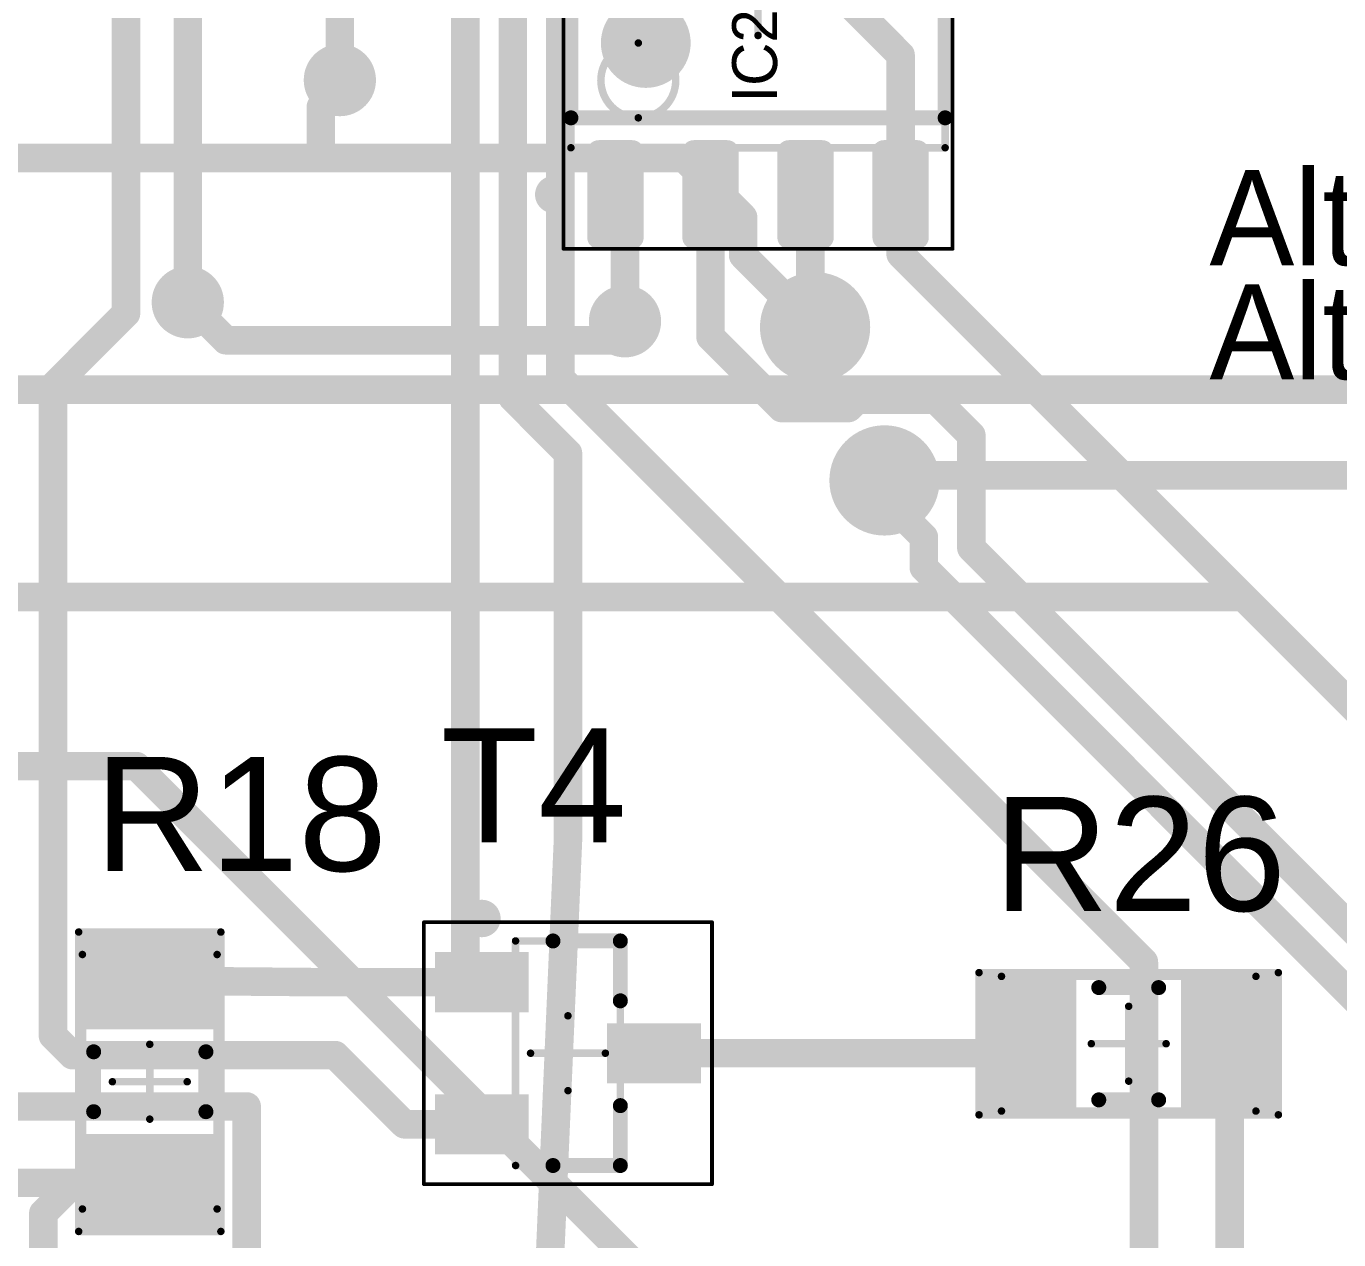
# Model space of a CAD drawing. Header units: millimetres. Extents: x 2.52 to 5.37, y 1.66 to 4.63.
# Drawn here: x 3.145 to 3.835, y 2.995 to 3.633 of the extents above; entities that cross this region are included whole.
import ezdxf

# ---------------------------------------------------------------- set-up
doc = ezdxf.new("R2010")
doc.units = ezdxf.units.MM
doc.header["$MEASUREMENT"] = 0
for name, color, linetype in [('BottomLayer', 5, 'Continuous'), ('BottomSolder', 6, 'Continuous'), ('Mechanical1', 6, 'Continuous'), ('Mechanical13', 56, 'Continuous'), ('Mechanical15', 56, 'Continuous'), ('Mechanical7', 56, 'Continuous'), ('TopLayer', 1, 'Continuous'), ('TopOverlay', 2, 'Continuous'), ('TopPaste', 8, 'Continuous'), ('TopSolder', 216, 'Continuous'), ('ViaHoleLayer', 16, 'Continuous')]:
    doc.layers.add(name, color=color, linetype=linetype)
doc.styles.add('Arial', font='arial.ttf', dxfattribs={"height": 0.2})

# ---------------------------------------------------------------- blocks, each defined once
blk = doc.blocks.new('INF_PG_SOT23_N_4')
at = {"layer": 'TopLayer'}
for points in [[(-0.06594, 0.02559), (-0.06594, 0.04921), (-0.02461, 0.04921), (-0.02461, 0.02559)], [(0.02461, -0.01181), (0.02461, 0.01181), (0.06594, 0.01181), (0.06594, -0.01181)], [(-0.06594, -0.04921), (-0.06594, -0.02559), (-0.02461, -0.02559), (-0.02461, -0.04921)]]:
    blk.add_hatch(color=1, dxfattribs=at).paths.add_polyline_path(points)
at = {"layer": 'TopPaste'}
for points in [[(-0.06594, 0.02559), (-0.06594, 0.04921), (-0.02461, 0.04921), (-0.02461, 0.02559)], [(0.02461, -0.01181), (0.02461, 0.01181), (0.06594, 0.01181), (0.06594, -0.01181)], [(-0.06594, -0.04921), (-0.06594, -0.02559), (-0.02461, -0.02559), (-0.02461, -0.04921)]]:
    blk.add_hatch(color=8, dxfattribs=at).paths.add_polyline_path(points)
at = {"layer": 'TopSolder'}
for points in [[(-0.06994, 0.02159), (-0.06994, 0.05321), (-0.02061, 0.05321), (-0.02061, 0.02159)], [(0.02061, -0.01581), (0.02061, 0.01581), (0.06994, 0.01581), (0.06994, -0.01581)], [(-0.06994, -0.05321), (-0.06994, -0.02159), (-0.02061, -0.02159), (-0.02061, -0.05321)]]:
    blk.add_hatch(color=216, dxfattribs=at).paths.add_polyline_path(points)
at = {"layer": 'Mechanical13', "const_width": 0.00394}
for points in [[(-0.02756, 0.05906), (0.02756, 0.05906)], [(-0.02756, -0.05906), (-0.02756, 0.05906)], [(0.02756, -0.05906), (0.02756, 0.05906)], [(-0.02756, -0.05906), (0.02756, -0.05906)]]:
    blk.add_lwpolyline(points, dxfattribs=at)
at = {"layer": 'Mechanical13', "const_width": 0.00197}
for points in [[(-0.02854, 0.05906, 1), (-0.02657, 0.05906, 1)], [(-0.02854, 0.05906, 1), (-0.02657, 0.05906, 1)], [(0.02657, 0.05906, 1), (0.02854, 0.05906, 1)], [(0.02657, 0.05906, 1), (0.02854, 0.05906, 1)], [(-0.02854, -0.05906, 1), (-0.02657, -0.05906, 1)], [(-0.02854, -0.05906, 1), (-0.02657, -0.05906, 1)], [(0.02657, -0.05906, 1), (0.02854, -0.05906, 1)], [(0.02657, -0.05906, 1), (0.02854, -0.05906, 1)]]:
    blk.add_lwpolyline(points, format="xyb", close=True, dxfattribs=at)
at = {"layer": 'Mechanical15'}
for points, const_width in [([(-0.07579, 0.0689), (0.07579, 0.0689)], 0.00197), ([(-0.07579, -0.0689), (-0.07579, 0.0689)], 0.00197), ([(0.07579, -0.0689), (0.07579, 0.0689)], 0.00197), ([(0, -0.01969), (0, 0.01969)], 0.00394), ([(-0.01969, 0), (0.01969, 0)], 0.00394), ([(-0.07579, -0.0689), (0.07579, -0.0689)], 0.00197)]:
    blk.add_lwpolyline(points, dxfattribs=dict(at, const_width=const_width))
for points, const_width in [([(-0.07628, 0.0689, 1), (-0.0753, 0.0689, 1)], 0.000984), ([(-0.07628, 0.0689, 1), (-0.0753, 0.0689, 1)], 0.000984), ([(0.0753, 0.0689, 1), (0.07628, 0.0689, 1)], 0.000984), ([(0.0753, 0.0689, 1), (0.07628, 0.0689, 1)], 0.000984), ([(-0.00098, 0.01969, 1), (0.00098, 0.01969, 1)], 0.00197), ([(-0.02067, 0, 1), (-0.0187, 0, 1)], 0.00197), ([(0.0187, 0, 1), (0.02067, 0, 1)], 0.00197), ([(-0.00098, -0.01969, 1), (0.00098, -0.01969, 1)], 0.00197), ([(-0.07628, -0.0689, 1), (-0.0753, -0.0689, 1)], 0.000984), ([(-0.07628, -0.0689, 1), (-0.0753, -0.0689, 1)], 0.000984), ([(0.0753, -0.0689, 1), (0.07628, -0.0689, 1)], 0.000984), ([(0.0753, -0.0689, 1), (0.07628, -0.0689, 1)], 0.000984)]:
    blk.add_lwpolyline(points, format="xyb", close=True, dxfattribs=dict(at, const_width=const_width))
at = {"layer": 'TopOverlay'}
for points, const_width in [([(-0.04035, 0.07087, 1), (-0.0502, 0.07087, 1)], 0.00984), ([(-0.05266, 0.07087, 1), (-0.04774, 0.07087, 1)], 0.00492), ([(-0.04281, 0.07087, 1), (-0.03789, 0.07087, 1)], 0.00492), ([(-0.00984, 0.05906, 1), (-0.00591, 0.05906, 1)], 0.00394), ([(0.02559, 0.05906, 1), (0.02953, 0.05906, 1)], 0.00394), ([(0.02559, 0.05906, 1), (0.02953, 0.05906, 1)], 0.00394), ([(0.02559, 0.02756, 1), (0.02953, 0.02756, 1)], 0.00394), ([(0.02559, -0.02756, 1), (0.02953, -0.02756, 1)], 0.00394), ([(-0.00984, -0.05906, 1), (-0.00591, -0.05906, 1)], 0.00394), ([(0.02559, -0.05906, 1), (0.02953, -0.05906, 1)], 0.00394), ([(0.02559, -0.05906, 1), (0.02953, -0.05906, 1)], 0.00394)]:
    blk.add_lwpolyline(points, format="xyb", close=True, dxfattribs=dict(at, const_width=const_width))
at = {"layer": 'TopOverlay', "const_width": 0.00787}
for points in [[(-0.00787, 0.05906), (0.02756, 0.05906)], [(0.02756, 0.02756), (0.02756, 0.05906)], [(0.02756, -0.05906), (0.02756, -0.02756)], [(-0.00787, -0.05906), (0.02756, -0.05906)]]:
    blk.add_lwpolyline(points, dxfattribs=at)
blk = doc.blocks.new('C1206_8')
at = {"layer": 'TopLayer'}
for points in [[(-0.0748, -0.03346), (-0.0748, 0.03346), (-0.0315, 0.03346), (-0.0315, -0.03346)], [(0.0315, -0.03346), (0.0315, 0.03346), (0.0748, 0.03346), (0.0748, -0.03346)]]:
    blk.add_hatch(color=1, dxfattribs=at).paths.add_polyline_path(points)
at = {"layer": 'TopPaste'}
for points in [[(-0.0748, -0.03346), (-0.0748, 0.03346), (-0.0315, 0.03346), (-0.0315, -0.03346)], [(0.0315, -0.03346), (0.0315, 0.03346), (0.0748, 0.03346), (0.0748, -0.03346)]]:
    blk.add_hatch(color=8, dxfattribs=at).paths.add_polyline_path(points)
at = {"layer": 'TopSolder'}
for points in [[(-0.0788, -0.03746), (-0.0788, 0.03746), (-0.0275, 0.03746), (-0.0275, -0.03746)], [(0.0275, -0.03746), (0.0275, 0.03746), (0.0788, 0.03746), (0.0788, -0.03746)]]:
    blk.add_hatch(color=216, dxfattribs=at).paths.add_polyline_path(points)
at = {"layer": 'Mechanical13', "const_width": 0.00394}
for points in [[(0.06693, 0.03543), (-0.06693, 0.03543)], [(-0.06693, 0.03543), (-0.06693, -0.03543)], [(0.06693, 0.03543), (0.06693, -0.03543)], [(0.06693, -0.03543), (-0.06693, -0.03543)]]:
    blk.add_lwpolyline(points, dxfattribs=at)
at = {"layer": 'Mechanical13', "const_width": 0.00197}
for points in [[(-0.06791, 0.03543, 1), (-0.06594, 0.03543, 1)], [(-0.06791, 0.03543, 1), (-0.06594, 0.03543, 1)], [(0.06594, 0.03543, 1), (0.06791, 0.03543, 1)], [(0.06594, 0.03543, 1), (0.06791, 0.03543, 1)], [(-0.06791, -0.03543, 1), (-0.06594, -0.03543, 1)], [(-0.06791, -0.03543, 1), (-0.06594, -0.03543, 1)], [(0.06594, -0.03543, 1), (0.06791, -0.03543, 1)], [(0.06594, -0.03543, 1), (0.06791, -0.03543, 1)]]:
    blk.add_lwpolyline(points, format="xyb", close=True, dxfattribs=at)
at = {"layer": 'Mechanical15', "const_width": 0.00394}
for points in [[(0.07874, 0.0374), (-0.07874, 0.0374)], [(-0.07874, 0.0374), (-0.07874, -0.0374)], [(0.07874, 0.0374), (0.07874, -0.0374)], [(0, 0.01969), (0, -0.01969)], [(0.01969, 0), (-0.01969, 0)], [(0.07874, -0.0374), (-0.07874, -0.0374)]]:
    blk.add_lwpolyline(points, dxfattribs=at)
at = {"layer": 'Mechanical15', "const_width": 0.00197}
for points in [[(-0.07972, 0.0374, 1), (-0.07776, 0.0374, 1)], [(-0.07972, 0.0374, 1), (-0.07776, 0.0374, 1)], [(0.07776, 0.0374, 1), (0.07972, 0.0374, 1)], [(0.07776, 0.0374, 1), (0.07972, 0.0374, 1)], [(-0.00098, 0.01969, 1), (0.00098, 0.01969, 1)], [(-0.02067, 0, 1), (-0.0187, 0, 1)], [(0.0187, 0, 1), (0.02067, 0, 1)], [(-0.00098, -0.01969, 1), (0.00098, -0.01969, 1)], [(-0.07972, -0.0374, 1), (-0.07776, -0.0374, 1)], [(-0.07972, -0.0374, 1), (-0.07776, -0.0374, 1)], [(0.07776, -0.0374, 1), (0.07972, -0.0374, 1)], [(0.07776, -0.0374, 1), (0.07972, -0.0374, 1)]]:
    blk.add_lwpolyline(points, format="xyb", close=True, dxfattribs=at)
at = {"layer": 'TopOverlay', "const_width": 0.00787}
for points in [[(0.01575, 0.02953), (-0.01575, 0.02953)], [(0.01575, -0.02953), (-0.01575, -0.02953)]]:
    blk.add_lwpolyline(points, dxfattribs=at)
at = {"layer": 'TopOverlay', "const_width": 0.00394}
for points in [[(-0.01772, 0.02953, 1), (-0.01378, 0.02953, 1)], [(0.01378, 0.02953, 1), (0.01772, 0.02953, 1)], [(-0.01772, -0.02953, 1), (-0.01378, -0.02953, 1)], [(0.01378, -0.02953, 1), (0.01772, -0.02953, 1)]]:
    blk.add_lwpolyline(points, format="xyb", close=True, dxfattribs=at)
blk = doc.blocks.new('C1206_16')
at = {"layer": 'TopLayer'}
for points in [[(-0.0748, -0.03346), (-0.0748, 0.03346), (-0.0315, 0.03346), (-0.0315, -0.03346)], [(0.0315, -0.03346), (0.0315, 0.03346), (0.0748, 0.03346), (0.0748, -0.03346)]]:
    blk.add_hatch(color=1, dxfattribs=at).paths.add_polyline_path(points)
at = {"layer": 'TopPaste'}
for points in [[(-0.0748, -0.03346), (-0.0748, 0.03346), (-0.0315, 0.03346), (-0.0315, -0.03346)], [(0.0315, -0.03346), (0.0315, 0.03346), (0.0748, 0.03346), (0.0748, -0.03346)]]:
    blk.add_hatch(color=8, dxfattribs=at).paths.add_polyline_path(points)
at = {"layer": 'TopSolder'}
for points in [[(-0.0788, -0.03746), (-0.0788, 0.03746), (-0.0275, 0.03746), (-0.0275, -0.03746)], [(0.0275, -0.03746), (0.0275, 0.03746), (0.0788, 0.03746), (0.0788, -0.03746)]]:
    blk.add_hatch(color=216, dxfattribs=at).paths.add_polyline_path(points)
at = {"layer": 'Mechanical13', "const_width": 0.00394}
for points in [[(0.06693, 0.03543), (-0.06693, 0.03543)], [(-0.06693, -0.03543), (-0.06693, 0.03543)], [(0.06693, -0.03543), (0.06693, 0.03543)], [(0.06693, -0.03543), (-0.06693, -0.03543)]]:
    blk.add_lwpolyline(points, dxfattribs=at)
at = {"layer": 'Mechanical13', "const_width": 0.00197}
for points in [[(-0.06791, 0.03543, 1), (-0.06594, 0.03543, 1)], [(-0.06791, 0.03543, 1), (-0.06594, 0.03543, 1)], [(0.06594, 0.03543, 1), (0.06791, 0.03543, 1)], [(0.06594, 0.03543, 1), (0.06791, 0.03543, 1)], [(-0.06791, -0.03543, 1), (-0.06594, -0.03543, 1)], [(-0.06791, -0.03543, 1), (-0.06594, -0.03543, 1)], [(0.06594, -0.03543, 1), (0.06791, -0.03543, 1)], [(0.06594, -0.03543, 1), (0.06791, -0.03543, 1)]]:
    blk.add_lwpolyline(points, format="xyb", close=True, dxfattribs=at)
at = {"layer": 'Mechanical15', "const_width": 0.00394}
for points in [[(0.07874, 0.0374), (-0.07874, 0.0374)], [(-0.07874, -0.0374), (-0.07874, 0.0374)], [(0.07874, -0.0374), (0.07874, 0.0374)], [(0, -0.01969), (0, 0.01969)], [(0.01969, 0), (-0.01969, 0)], [(0.07874, -0.0374), (-0.07874, -0.0374)]]:
    blk.add_lwpolyline(points, dxfattribs=at)
at = {"layer": 'Mechanical15', "const_width": 0.00197}
for points in [[(-0.07972, 0.0374, 1), (-0.07776, 0.0374, 1)], [(-0.07972, 0.0374, 1), (-0.07776, 0.0374, 1)], [(0.07776, 0.0374, 1), (0.07972, 0.0374, 1)], [(0.07776, 0.0374, 1), (0.07972, 0.0374, 1)], [(-0.00098, 0.01969, 1), (0.00098, 0.01969, 1)], [(-0.02067, 0, 1), (-0.0187, 0, 1)], [(0.0187, 0, 1), (0.02067, 0, 1)], [(-0.00098, -0.01969, 1), (0.00098, -0.01969, 1)], [(-0.07972, -0.0374, 1), (-0.07776, -0.0374, 1)], [(-0.07972, -0.0374, 1), (-0.07776, -0.0374, 1)], [(0.07776, -0.0374, 1), (0.07972, -0.0374, 1)], [(0.07776, -0.0374, 1), (0.07972, -0.0374, 1)]]:
    blk.add_lwpolyline(points, format="xyb", close=True, dxfattribs=at)
at = {"layer": 'TopOverlay', "const_width": 0.00787}
for points in [[(0.01575, 0.02953), (-0.01575, 0.02953)], [(0.01575, -0.02953), (-0.01575, -0.02953)]]:
    blk.add_lwpolyline(points, dxfattribs=at)
at = {"layer": 'TopOverlay', "const_width": 0.00394}
for points in [[(-0.01772, 0.02953, 1), (-0.01378, 0.02953, 1)], [(0.01378, 0.02953, 1), (0.01772, 0.02953, 1)], [(-0.01772, -0.02953, 1), (-0.01378, -0.02953, 1)], [(0.01378, -0.02953, 1), (0.01772, -0.02953, 1)]]:
    blk.add_lwpolyline(points, format="xyb", close=True, dxfattribs=at)
blk = doc.blocks.new('D0008A_L_44')
at = {"layer": 'TopLayer'}
h = blk.add_hatch(color=1, dxfattribs=at)
edge = h.paths.add_edge_path()
edge.add_arc((-0.126, 0.06612), 0.00195, 180, 270)
edge.add_line((-0.126, 0.06417), (-0.08069, 0.06417))
edge.add_arc((-0.08069, 0.06612), 0.00195, 270, 360)
edge.add_line((-0.07874, 0.06612), (-0.07874, 0.08388))
edge.add_arc((-0.08069, 0.08388), 0.00195, 0, 90)
edge.add_line((-0.08069, 0.08583), (-0.126, 0.08583))
edge.add_arc((-0.126, 0.08388), 0.00195, 90, 180)
edge.add_line((-0.12795, 0.08388), (-0.12795, 0.06612))
h = blk.add_hatch(color=1, dxfattribs=at)
edge = h.paths.add_edge_path()
edge.add_arc((0.08069, 0.06612), 0.00195, 180, 270)
edge.add_line((0.08069, 0.06417), (0.126, 0.06417))
edge.add_arc((0.126, 0.06612), 0.00195, 270, 360)
edge.add_line((0.12795, 0.06612), (0.12795, 0.08388))
edge.add_arc((0.126, 0.08388), 0.00195, 0, 90)
edge.add_line((0.126, 0.08583), (0.08069, 0.08583))
edge.add_arc((0.08069, 0.08388), 0.00195, 90, 180)
edge.add_line((0.07874, 0.08388), (0.07874, 0.06612))
h = blk.add_hatch(color=1, dxfattribs=at)
edge = h.paths.add_edge_path()
edge.add_arc((-0.126, 0.01612), 0.00195, 180, 270)
edge.add_line((-0.126, 0.01417), (-0.08069, 0.01417))
edge.add_arc((-0.08069, 0.01612), 0.00195, 270, 360)
edge.add_line((-0.07874, 0.01612), (-0.07874, 0.03388))
edge.add_arc((-0.08069, 0.03388), 0.00195, 0, 90)
edge.add_line((-0.08069, 0.03583), (-0.126, 0.03583))
edge.add_arc((-0.126, 0.03388), 0.00195, 90, 180)
edge.add_line((-0.12795, 0.03388), (-0.12795, 0.01612))
h = blk.add_hatch(color=1, dxfattribs=at)
edge = h.paths.add_edge_path()
edge.add_arc((0.08069, 0.01612), 0.00195, 180, 270)
edge.add_line((0.08069, 0.01417), (0.126, 0.01417))
edge.add_arc((0.126, 0.01612), 0.00195, 270, 360)
edge.add_line((0.12795, 0.01612), (0.12795, 0.03388))
edge.add_arc((0.126, 0.03388), 0.00195, 0, 90)
edge.add_line((0.126, 0.03583), (0.08069, 0.03583))
edge.add_arc((0.08069, 0.03388), 0.00195, 90, 180)
edge.add_line((0.07874, 0.03388), (0.07874, 0.01612))
h = blk.add_hatch(color=1, dxfattribs=at)
edge = h.paths.add_edge_path()
edge.add_arc((-0.126, -0.03388), 0.00195, 180, 270)
edge.add_line((-0.126, -0.03583), (-0.08069, -0.03583))
edge.add_arc((-0.08069, -0.03388), 0.00195, 270, 360)
edge.add_line((-0.07874, -0.03388), (-0.07874, -0.01612))
edge.add_arc((-0.08069, -0.01612), 0.00195, 0, 90)
edge.add_line((-0.08069, -0.01417), (-0.126, -0.01417))
edge.add_arc((-0.126, -0.01612), 0.00195, 90, 180)
edge.add_line((-0.12795, -0.01612), (-0.12795, -0.03388))
h = blk.add_hatch(color=1, dxfattribs=at)
edge = h.paths.add_edge_path()
edge.add_arc((0.08069, -0.03388), 0.00195, 180, 270)
edge.add_line((0.08069, -0.03583), (0.126, -0.03583))
edge.add_arc((0.126, -0.03388), 0.00195, 270, 360)
edge.add_line((0.12795, -0.03388), (0.12795, -0.01612))
edge.add_arc((0.126, -0.01612), 0.00195, 0, 90)
edge.add_line((0.126, -0.01417), (0.08069, -0.01417))
edge.add_arc((0.08069, -0.01612), 0.00195, 90, 180)
edge.add_line((0.07874, -0.01612), (0.07874, -0.03388))
h = blk.add_hatch(color=1, dxfattribs=at)
edge = h.paths.add_edge_path()
edge.add_arc((-0.126, -0.08388), 0.00195, 180, 270)
edge.add_line((-0.126, -0.08583), (-0.08069, -0.08583))
edge.add_arc((-0.08069, -0.08388), 0.00195, 270, 360)
edge.add_line((-0.07874, -0.08388), (-0.07874, -0.06612))
edge.add_arc((-0.08069, -0.06612), 0.00195, 0, 90)
edge.add_line((-0.08069, -0.06417), (-0.126, -0.06417))
edge.add_arc((-0.126, -0.06612), 0.00195, 90, 180)
edge.add_line((-0.12795, -0.06612), (-0.12795, -0.08388))
h = blk.add_hatch(color=1, dxfattribs=at)
edge = h.paths.add_edge_path()
edge.add_arc((0.08069, -0.08388), 0.00195, 180, 270)
edge.add_line((0.08069, -0.08583), (0.126, -0.08583))
edge.add_arc((0.126, -0.08388), 0.00195, 270, 360)
edge.add_line((0.12795, -0.08388), (0.12795, -0.06612))
edge.add_arc((0.126, -0.06612), 0.00195, 0, 90)
edge.add_line((0.126, -0.06417), (0.08069, -0.06417))
edge.add_arc((0.08069, -0.06612), 0.00195, 90, 180)
edge.add_line((0.07874, -0.06612), (0.07874, -0.08388))
at = {"layer": 'TopPaste'}
h = blk.add_hatch(color=8, dxfattribs=at)
edge = h.paths.add_edge_path()
edge.add_arc((-0.126, 0.06612), 0.00195, 180, 270)
edge.add_line((-0.126, 0.06417), (-0.08069, 0.06417))
edge.add_arc((-0.08069, 0.06612), 0.00195, 270, 360)
edge.add_line((-0.07874, 0.06612), (-0.07874, 0.08388))
edge.add_arc((-0.08069, 0.08388), 0.00195, 0, 90)
edge.add_line((-0.08069, 0.08583), (-0.126, 0.08583))
edge.add_arc((-0.126, 0.08388), 0.00195, 90, 180)
edge.add_line((-0.12795, 0.08388), (-0.12795, 0.06612))
h = blk.add_hatch(color=8, dxfattribs=at)
edge = h.paths.add_edge_path()
edge.add_arc((0.08069, 0.06612), 0.00195, 180, 270)
edge.add_line((0.08069, 0.06417), (0.126, 0.06417))
edge.add_arc((0.126, 0.06612), 0.00195, 270, 360)
edge.add_line((0.12795, 0.06612), (0.12795, 0.08388))
edge.add_arc((0.126, 0.08388), 0.00195, 0, 90)
edge.add_line((0.126, 0.08583), (0.08069, 0.08583))
edge.add_arc((0.08069, 0.08388), 0.00195, 90, 180)
edge.add_line((0.07874, 0.08388), (0.07874, 0.06612))
h = blk.add_hatch(color=8, dxfattribs=at)
edge = h.paths.add_edge_path()
edge.add_arc((-0.126, 0.01612), 0.00195, 180, 270)
edge.add_line((-0.126, 0.01417), (-0.08069, 0.01417))
edge.add_arc((-0.08069, 0.01612), 0.00195, 270, 360)
edge.add_line((-0.07874, 0.01612), (-0.07874, 0.03388))
edge.add_arc((-0.08069, 0.03388), 0.00195, 0, 90)
edge.add_line((-0.08069, 0.03583), (-0.126, 0.03583))
edge.add_arc((-0.126, 0.03388), 0.00195, 90, 180)
edge.add_line((-0.12795, 0.03388), (-0.12795, 0.01612))
h = blk.add_hatch(color=8, dxfattribs=at)
edge = h.paths.add_edge_path()
edge.add_arc((0.08069, 0.01612), 0.00195, 180, 270)
edge.add_line((0.08069, 0.01417), (0.126, 0.01417))
edge.add_arc((0.126, 0.01612), 0.00195, 270, 360)
edge.add_line((0.12795, 0.01612), (0.12795, 0.03388))
edge.add_arc((0.126, 0.03388), 0.00195, 0, 90)
edge.add_line((0.126, 0.03583), (0.08069, 0.03583))
edge.add_arc((0.08069, 0.03388), 0.00195, 90, 180)
edge.add_line((0.07874, 0.03388), (0.07874, 0.01612))
h = blk.add_hatch(color=8, dxfattribs=at)
edge = h.paths.add_edge_path()
edge.add_arc((-0.126, -0.03388), 0.00195, 180, 270)
edge.add_line((-0.126, -0.03583), (-0.08069, -0.03583))
edge.add_arc((-0.08069, -0.03388), 0.00195, 270, 360)
edge.add_line((-0.07874, -0.03388), (-0.07874, -0.01612))
edge.add_arc((-0.08069, -0.01612), 0.00195, 0, 90)
edge.add_line((-0.08069, -0.01417), (-0.126, -0.01417))
edge.add_arc((-0.126, -0.01612), 0.00195, 90, 180)
edge.add_line((-0.12795, -0.01612), (-0.12795, -0.03388))
h = blk.add_hatch(color=8, dxfattribs=at)
edge = h.paths.add_edge_path()
edge.add_arc((0.08069, -0.03388), 0.00195, 180, 270)
edge.add_line((0.08069, -0.03583), (0.126, -0.03583))
edge.add_arc((0.126, -0.03388), 0.00195, 270, 360)
edge.add_line((0.12795, -0.03388), (0.12795, -0.01612))
edge.add_arc((0.126, -0.01612), 0.00195, 0, 90)
edge.add_line((0.126, -0.01417), (0.08069, -0.01417))
edge.add_arc((0.08069, -0.01612), 0.00195, 90, 180)
edge.add_line((0.07874, -0.01612), (0.07874, -0.03388))
h = blk.add_hatch(color=8, dxfattribs=at)
edge = h.paths.add_edge_path()
edge.add_arc((-0.126, -0.08388), 0.00195, 180, 270)
edge.add_line((-0.126, -0.08583), (-0.08069, -0.08583))
edge.add_arc((-0.08069, -0.08388), 0.00195, 270, 360)
edge.add_line((-0.07874, -0.08388), (-0.07874, -0.06612))
edge.add_arc((-0.08069, -0.06612), 0.00195, 0, 90)
edge.add_line((-0.08069, -0.06417), (-0.126, -0.06417))
edge.add_arc((-0.126, -0.06612), 0.00195, 90, 180)
edge.add_line((-0.12795, -0.06612), (-0.12795, -0.08388))
h = blk.add_hatch(color=8, dxfattribs=at)
edge = h.paths.add_edge_path()
edge.add_arc((0.08069, -0.08388), 0.00195, 180, 270)
edge.add_line((0.08069, -0.08583), (0.126, -0.08583))
edge.add_arc((0.126, -0.08388), 0.00195, 270, 360)
edge.add_line((0.12795, -0.08388), (0.12795, -0.06612))
edge.add_arc((0.126, -0.06612), 0.00195, 0, 90)
edge.add_line((0.126, -0.06417), (0.08069, -0.06417))
edge.add_arc((0.08069, -0.06612), 0.00195, 90, 180)
edge.add_line((0.07874, -0.06612), (0.07874, -0.08388))
at = {"layer": 'TopSolder'}
h = blk.add_hatch(color=216, dxfattribs=at)
edge = h.paths.add_edge_path()
edge.add_arc((-0.126, 0.06612), 0.00595, 180, 270)
edge.add_line((-0.126, 0.06017), (-0.08069, 0.06017))
edge.add_arc((-0.08069, 0.06612), 0.00595, 270, 360)
edge.add_line((-0.07474, 0.06612), (-0.07474, 0.08388))
edge.add_arc((-0.08069, 0.08388), 0.00595, 0, 90)
edge.add_line((-0.08069, 0.08983), (-0.126, 0.08983))
edge.add_arc((-0.126, 0.08388), 0.00595, 90, 180)
edge.add_line((-0.13195, 0.08388), (-0.13195, 0.06612))
h = blk.add_hatch(color=216, dxfattribs=at)
edge = h.paths.add_edge_path()
edge.add_arc((0.08069, 0.06612), 0.00595, 180, 270)
edge.add_line((0.08069, 0.06017), (0.126, 0.06017))
edge.add_arc((0.126, 0.06612), 0.00595, 270, 360)
edge.add_line((0.13195, 0.06612), (0.13195, 0.08388))
edge.add_arc((0.126, 0.08388), 0.00595, 0, 90)
edge.add_line((0.126, 0.08983), (0.08069, 0.08983))
edge.add_arc((0.08069, 0.08388), 0.00595, 90, 180)
edge.add_line((0.07474, 0.08388), (0.07474, 0.06612))
h = blk.add_hatch(color=216, dxfattribs=at)
edge = h.paths.add_edge_path()
edge.add_arc((-0.126, 0.01612), 0.00595, 180, 270)
edge.add_line((-0.126, 0.01017), (-0.08069, 0.01017))
edge.add_arc((-0.08069, 0.01612), 0.00595, 270, 360)
edge.add_line((-0.07474, 0.01612), (-0.07474, 0.03388))
edge.add_arc((-0.08069, 0.03388), 0.00595, 0, 90)
edge.add_line((-0.08069, 0.03983), (-0.126, 0.03983))
edge.add_arc((-0.126, 0.03388), 0.00595, 90, 180)
edge.add_line((-0.13195, 0.03388), (-0.13195, 0.01612))
h = blk.add_hatch(color=216, dxfattribs=at)
edge = h.paths.add_edge_path()
edge.add_arc((0.08069, 0.01612), 0.00595, 180, 270)
edge.add_line((0.08069, 0.01017), (0.126, 0.01017))
edge.add_arc((0.126, 0.01612), 0.00595, 270, 360)
edge.add_line((0.13195, 0.01612), (0.13195, 0.03388))
edge.add_arc((0.126, 0.03388), 0.00595, 0, 90)
edge.add_line((0.126, 0.03983), (0.08069, 0.03983))
edge.add_arc((0.08069, 0.03388), 0.00595, 90, 180)
edge.add_line((0.07474, 0.03388), (0.07474, 0.01612))
h = blk.add_hatch(color=216, dxfattribs=at)
edge = h.paths.add_edge_path()
edge.add_arc((-0.126, -0.03388), 0.00595, 180, 270)
edge.add_line((-0.126, -0.03983), (-0.08069, -0.03983))
edge.add_arc((-0.08069, -0.03388), 0.00595, 270, 360)
edge.add_line((-0.07474, -0.03388), (-0.07474, -0.01612))
edge.add_arc((-0.08069, -0.01612), 0.00595, 0, 90)
edge.add_line((-0.08069, -0.01017), (-0.126, -0.01017))
edge.add_arc((-0.126, -0.01612), 0.00595, 90, 180)
edge.add_line((-0.13195, -0.01612), (-0.13195, -0.03388))
h = blk.add_hatch(color=216, dxfattribs=at)
edge = h.paths.add_edge_path()
edge.add_arc((0.08069, -0.03388), 0.00595, 180, 270)
edge.add_line((0.08069, -0.03983), (0.126, -0.03983))
edge.add_arc((0.126, -0.03388), 0.00595, 270, 360)
edge.add_line((0.13195, -0.03388), (0.13195, -0.01612))
edge.add_arc((0.126, -0.01612), 0.00595, 0, 90)
edge.add_line((0.126, -0.01017), (0.08069, -0.01017))
edge.add_arc((0.08069, -0.01612), 0.00595, 90, 180)
edge.add_line((0.07474, -0.01612), (0.07474, -0.03388))
h = blk.add_hatch(color=216, dxfattribs=at)
edge = h.paths.add_edge_path()
edge.add_arc((-0.126, -0.08388), 0.00595, 180, 270)
edge.add_line((-0.126, -0.08983), (-0.08069, -0.08983))
edge.add_arc((-0.08069, -0.08388), 0.00595, 270, 360)
edge.add_line((-0.07474, -0.08388), (-0.07474, -0.06612))
edge.add_arc((-0.08069, -0.06612), 0.00595, 0, 90)
edge.add_line((-0.08069, -0.06017), (-0.126, -0.06017))
edge.add_arc((-0.126, -0.06612), 0.00595, 90, 180)
edge.add_line((-0.13195, -0.06612), (-0.13195, -0.08388))
h = blk.add_hatch(color=216, dxfattribs=at)
edge = h.paths.add_edge_path()
edge.add_arc((0.08069, -0.08388), 0.00595, 180, 270)
edge.add_line((0.08069, -0.08983), (0.126, -0.08983))
edge.add_arc((0.126, -0.08388), 0.00595, 270, 360)
edge.add_line((0.13195, -0.08388), (0.13195, -0.06612))
edge.add_arc((0.126, -0.06612), 0.00595, 0, 90)
edge.add_line((0.126, -0.06017), (0.08069, -0.06017))
edge.add_arc((0.08069, -0.06612), 0.00595, 90, 180)
edge.add_line((0.07474, -0.06612), (0.07474, -0.08388))
at = {"layer": 'Mechanical13', "const_width": 0.00394}
for points in [[(-0.07874, 0.09843), (0.07874, 0.09843)], [(-0.07874, 0.09843), (-0.07874, -0.09843)], [(0.07874, 0.09843), (0.07874, -0.09843)], [(-0.07874, -0.09843), (0.07874, -0.09843)]]:
    blk.add_lwpolyline(points, dxfattribs=at)
at = {"layer": 'Mechanical13'}
for points, const_width in [([(-0.07972, 0.09843, 1), (-0.07776, 0.09843, 1)], 0.00197), ([(-0.07972, 0.09843, 1), (-0.07776, 0.09843, 1)], 0.00197), ([(0.07776, 0.09843, 1), (0.07972, 0.09843, 1)], 0.00197), ([(0.07776, 0.09843, 1), (0.07972, 0.09843, 1)], 0.00197), ([(-0.02362, 0.06299, 1), (-0.06299, 0.06299, 1)], 0.00394), ([(-0.06398, 0.06299, 1), (-0.06201, 0.06299, 1)], 0.00197), ([(-0.02461, 0.06299, 1), (-0.02264, 0.06299, 1)], 0.00197), ([(-0.07972, -0.09843, 1), (-0.07776, -0.09843, 1)], 0.00197), ([(-0.07972, -0.09843, 1), (-0.07776, -0.09843, 1)], 0.00197), ([(0.07776, -0.09843, 1), (0.07972, -0.09843, 1)], 0.00197), ([(0.07776, -0.09843, 1), (0.07972, -0.09843, 1)], 0.00197)]:
    blk.add_lwpolyline(points, format="xyb", close=True, dxfattribs=dict(at, const_width=const_width))
at = {"layer": 'Mechanical15'}
for points, const_width in [([(-0.13189, 0.10236), (0.13189, 0.10236)], 0.00197), ([(-0.13189, 0.10236), (-0.13189, -0.10236)], 0.00197), ([(0.13189, 0.10236), (0.13189, -0.10236)], 0.00197), ([(0, 0.01969), (0, -0.01969)], 0.00394), ([(-0.01969, 0), (0.01969, 0)], 0.00394), ([(-0.13189, -0.10236), (0.13189, -0.10236)], 0.00197)]:
    blk.add_lwpolyline(points, dxfattribs=dict(at, const_width=const_width))
for points, const_width in [([(-0.13238, 0.10236, 1), (-0.1314, 0.10236, 1)], 0.000984), ([(-0.13238, 0.10236, 1), (-0.1314, 0.10236, 1)], 0.000984), ([(0.1314, 0.10236, 1), (0.13238, 0.10236, 1)], 0.000984), ([(0.1314, 0.10236, 1), (0.13238, 0.10236, 1)], 0.000984), ([(-0.00098, 0.01969, 1), (0.00098, 0.01969, 1)], 0.00197), ([(-0.02067, 0, 1), (-0.0187, 0, 1)], 0.00197), ([(0.0187, 0, 1), (0.02067, 0, 1)], 0.00197), ([(-0.00098, -0.01969, 1), (0.00098, -0.01969, 1)], 0.00197), ([(-0.13238, -0.10236, 1), (-0.1314, -0.10236, 1)], 0.000984), ([(-0.13238, -0.10236, 1), (-0.1314, -0.10236, 1)], 0.000984), ([(0.1314, -0.10236, 1), (0.13238, -0.10236, 1)], 0.000984), ([(0.1314, -0.10236, 1), (0.13238, -0.10236, 1)], 0.000984)]:
    blk.add_lwpolyline(points, format="xyb", close=True, dxfattribs=dict(at, const_width=const_width))
at = {"layer": 'TopOverlay'}
for points, const_width in [([(-0.09843, 0.10748, 1), (-0.10827, 0.10748, 1)], 0.00984), ([(-0.11073, 0.10748, 1), (-0.10581, 0.10748, 1)], 0.00492), ([(-0.10089, 0.10748, 1), (-0.09596, 0.10748, 1)], 0.00492), ([(-0.06496, 0.09843, 1), (-0.06102, 0.09843, 1)], 0.00394), ([(-0.06496, 0.09843, 1), (-0.06102, 0.09843, 1)], 0.00394), ([(0.06102, 0.09843, 1), (0.06496, 0.09843, 1)], 0.00394), ([(0.06102, 0.09843, 1), (0.06496, 0.09843, 1)], 0.00394), ([(-0.01181, 0.05906, 1), (-0.03543, 0.05906, 1)], 0.02362), ([(-0.04134, 0.05906, 1), (-0.02953, 0.05906, 1)], 0.01181), ([(-0.01772, 0.05906, 1), (-0.00591, 0.05906, 1)], 0.01181), ([(-0.06496, -0.09843, 1), (-0.06102, -0.09843, 1)], 0.00394), ([(-0.06496, -0.09843, 1), (-0.06102, -0.09843, 1)], 0.00394), ([(0.06102, -0.09843, 1), (0.06496, -0.09843, 1)], 0.00394), ([(0.06102, -0.09843, 1), (0.06496, -0.09843, 1)], 0.00394)]:
    blk.add_lwpolyline(points, format="xyb", close=True, dxfattribs=dict(at, const_width=const_width))
at = {"layer": 'TopOverlay', "const_width": 0.00787}
for points in [[(-0.06299, 0.09843), (0.06299, 0.09843)], [(-0.06299, 0.09843), (-0.06299, -0.09843)], [(0.06299, 0.09843), (0.06299, -0.09843)], [(-0.06299, -0.09843), (0.06299, -0.09843)]]:
    blk.add_lwpolyline(points, dxfattribs=at)
at = {"layer": 'Mechanical1'}
blk.add_text('IC2', height=0.023622, dxfattribs=at).set_placement((-0.055, -0.01))
blk = doc.blocks.new('SOIC14_SL_MCH_47')
at = {"layer": 'Mechanical7'}
for s, p in [('Alt 1 Padstyle: OX60Y90D30P', (-0.3375, -0.6105)), ('Alt 2 Padstyle: OX90Y60D30P', (-0.3375, -0.6705))]:
    blk.add_text(s, height=0.05, dxfattribs=at).set_placement(p)

msp = doc.modelspace()

# ---------------------------------------------------------------- hatches: boundary and pattern name
at = {"layer": 'BottomLayer'}
h = msp.add_hatch(color=5, dxfattribs=at)
edge = h.paths.add_edge_path()
edge.add_arc((3.31, 3.605), 0.015, 0, 360)
h = msp.add_hatch(color=5, dxfattribs=at)
edge = h.paths.add_edge_path()
edge.add_arc((3.23, 3.48815), 0.015, 0, 360)
h = msp.add_hatch(color=5, dxfattribs=at)
edge = h.paths.add_edge_path()
edge.add_arc((3.56, 3.475), 0.025, 0, 360)
h = msp.add_hatch(color=5, dxfattribs=at)
edge = h.paths.add_edge_path()
edge.add_arc((3.46, 3.47815), 0.015, 0, 360)
h = msp.add_hatch(color=5, dxfattribs=at)
edge = h.paths.add_edge_path()
edge.add_arc((3.59652, 3.39444), 0.025, 0, 360)
at = {"layer": 'BottomSolder'}
h = msp.add_hatch(color=6, dxfattribs=at)
edge = h.paths.add_edge_path()
edge.add_arc((3.31, 3.605), 0.019, 0, 360)
h = msp.add_hatch(color=6, dxfattribs=at)
edge = h.paths.add_edge_path()
edge.add_arc((3.23, 3.48815), 0.019, 0, 360)
h = msp.add_hatch(color=6, dxfattribs=at)
edge = h.paths.add_edge_path()
edge.add_arc((3.56, 3.475), 0.029, 0, 360)
h = msp.add_hatch(color=6, dxfattribs=at)
edge = h.paths.add_edge_path()
edge.add_arc((3.46, 3.47815), 0.019, 0, 360)
h = msp.add_hatch(color=6, dxfattribs=at)
edge = h.paths.add_edge_path()
edge.add_arc((3.59652, 3.39444), 0.029, 0, 360)
at = {"layer": 'TopLayer'}
h = msp.add_hatch(color=1, dxfattribs=at)
edge = h.paths.add_edge_path()
edge.add_arc((3.31, 3.605), 0.015, 0, 360)
h = msp.add_hatch(color=1, dxfattribs=at)
edge = h.paths.add_edge_path()
edge.add_arc((3.23, 3.48815), 0.015, 0, 360)
h = msp.add_hatch(color=1, dxfattribs=at)
edge = h.paths.add_edge_path()
edge.add_arc((3.56, 3.475), 0.025, 0, 360)
h = msp.add_hatch(color=1, dxfattribs=at)
edge = h.paths.add_edge_path()
edge.add_arc((3.46, 3.47815), 0.015, 0, 360)
h = msp.add_hatch(color=1, dxfattribs=at)
edge = h.paths.add_edge_path()
edge.add_arc((3.59652, 3.39444), 0.025, 0, 360)
at = {"layer": 'TopSolder'}
h = msp.add_hatch(color=216, dxfattribs=at)
edge = h.paths.add_edge_path()
edge.add_arc((3.31, 3.605), 0.019, 0, 360)
h = msp.add_hatch(color=216, dxfattribs=at)
edge = h.paths.add_edge_path()
edge.add_arc((3.23, 3.48815), 0.019, 0, 360)
h = msp.add_hatch(color=216, dxfattribs=at)
edge = h.paths.add_edge_path()
edge.add_arc((3.56, 3.475), 0.029, 0, 360)
h = msp.add_hatch(color=216, dxfattribs=at)
edge = h.paths.add_edge_path()
edge.add_arc((3.46, 3.47815), 0.019, 0, 360)
h = msp.add_hatch(color=216, dxfattribs=at)
edge = h.paths.add_edge_path()
edge.add_arc((3.59652, 3.39444), 0.029, 0, 360)
at = {"layer": 'ViaHoleLayer'}
h = msp.add_hatch(color=16, dxfattribs=at)
edge = h.paths.add_edge_path()
edge.add_arc((3.31, 3.605), 0.0075, 0, 360)
h = msp.add_hatch(color=16, dxfattribs=at)
edge = h.paths.add_edge_path()
edge.add_arc((3.23, 3.48815), 0.0075, 0, 360)
h = msp.add_hatch(color=16, dxfattribs=at)
edge = h.paths.add_edge_path()
edge.add_arc((3.56, 3.475), 0.014, 0, 360)
h = msp.add_hatch(color=16, dxfattribs=at)
edge = h.paths.add_edge_path()
edge.add_arc((3.46, 3.47815), 0.0075, 0, 360)
h = msp.add_hatch(color=16, dxfattribs=at)
edge = h.paths.add_edge_path()
edge.add_arc((3.59652, 3.39444), 0.014, 0, 360)

# ---------------------------------------------------------------- linework, layer by layer
at = {"layer": 'BottomLayer', "const_width": 0.015}
for points in [[(3.31, 3.60094), (3.31, 3.605)], [(3.3, 3.59094), (3.31, 3.60094)], [(3.3, 3.564), (3.3, 3.59094)], [(2.96878, 3.564), (3.3, 3.564)], [(3.3, 3.564), (3.491, 3.564)], [(3.491, 3.564), (3.52215, 3.53285)], [(3.52215, 3.51285), (3.52215, 3.53285)], [(3.52215, 3.51285), (3.56, 3.475)], [(3.23, 3.48815), (3.25, 3.46815)], [(3.46, 3.46815), (3.46, 3.47815)], [(3.25, 3.46815), (3.46, 3.46815)], [(2.911, 3.44215), (4.14504, 3.44215)], [(3.59652, 3.39444), (3.59923, 3.39715)], [(3.59923, 3.39715), (4.12632, 3.39715)], [(2.915, 3.33315), (3.78532, 3.33315)], [(3.78532, 3.33315), (4.05032, 3.06815)], [(2.845, 3.24415), (3.203, 3.24415)], [(3.203, 3.24415), (3.79215, 2.655)]]:
    msp.add_lwpolyline(points, dxfattribs=at)
at = {"layer": 'BottomLayer', "const_width": 0.0075}
for points in [[(3.30625, 3.605, 1), (3.31375, 3.605, 1)], [(3.30625, 3.60094, 1), (3.31375, 3.60094, 1)], [(3.30625, 3.60094, 1), (3.31375, 3.60094, 1)], [(3.29625, 3.59094, 1), (3.30375, 3.59094, 1)], [(3.29625, 3.59094, 1), (3.30375, 3.59094, 1)], [(3.29625, 3.564, 1), (3.30375, 3.564, 1)], [(3.29625, 3.564, 1), (3.30375, 3.564, 1)], [(3.29625, 3.564, 1), (3.30375, 3.564, 1)], [(3.48725, 3.564, 1), (3.49475, 3.564, 1)], [(3.48725, 3.564, 1), (3.49475, 3.564, 1)], [(3.5184, 3.53285, 1), (3.5259, 3.53285, 1)], [(3.5184, 3.53285, 1), (3.5259, 3.53285, 1)], [(3.5184, 3.51285, 1), (3.5259, 3.51285, 1)], [(3.5184, 3.51285, 1), (3.5259, 3.51285, 1)], [(3.22625, 3.48815, 1), (3.23375, 3.48815, 1)], [(3.45625, 3.47815, 1), (3.46375, 3.47815, 1)], [(3.55625, 3.475, 1), (3.56375, 3.475, 1)], [(3.24625, 3.46815, 1), (3.25375, 3.46815, 1)], [(3.24625, 3.46815, 1), (3.25375, 3.46815, 1)], [(3.45625, 3.46815, 1), (3.46375, 3.46815, 1)], [(3.45625, 3.46815, 1), (3.46375, 3.46815, 1)], [(3.59548, 3.39715, 1), (3.60298, 3.39715, 1)], [(3.59548, 3.39715, 1), (3.60298, 3.39715, 1)], [(3.59277, 3.39444, 1), (3.60027, 3.39444, 1)], [(3.78157, 3.33315, 1), (3.78907, 3.33315, 1)], [(3.78157, 3.33315, 1), (3.78907, 3.33315, 1)], [(3.19925, 3.24415, 1), (3.20675, 3.24415, 1)], [(3.19925, 3.24415, 1), (3.20675, 3.24415, 1)]]:
    msp.add_lwpolyline(points, format="xyb", close=True, dxfattribs=at)
at = {"layer": 'TopLayer', "const_width": 0.015}
for points in [[(3.31, 3.605), (3.31, 3.93094)], [(3.23, 3.48815), (3.23, 3.91815)], [(3.376, 3.13055), (3.376, 3.87621)], [(3.401, 3.43779), (3.401, 3.84657)], [(3.426, 3.44815), (3.426, 3.83621)], [(3.1975, 3.48226), (3.1975, 3.81365)], [(3.575, 3.64815), (3.605, 3.61815)], [(3.605, 3.51347), (3.605, 3.61815)], [(3.505, 3.4699), (3.505, 3.5448)], [(3.555, 3.5448), (3.5575, 3.5423)], [(3.5575, 3.4775), (3.5575, 3.5423)], [(3.46, 3.49815), (3.46, 3.52815)], [(3.605, 3.51347), (4.05032, 3.06815)], [(3.46, 3.47815), (3.46, 3.49815)], [(3.46, 3.47815), (3.46, 3.49815)], [(3.15904, 3.44379), (3.1975, 3.48226)], [(3.5575, 3.4775), (3.56, 3.475)], [(3.505, 3.4699), (3.5424, 3.4325)], [(3.426, 3.44815), (3.733, 3.14115)], [(3.15904, 3.1024), (3.15904, 3.44379)], [(3.401, 3.43779), (3.43, 3.40879)], [(3.5424, 3.4325), (3.5776, 3.4325)], [(3.5776, 3.4325), (3.58205, 3.43694)], [(3.58205, 3.43694), (3.62343, 3.43694)], [(3.62343, 3.43694), (3.64222, 3.41815)], [(3.64222, 3.35893), (3.64222, 3.41815)], [(3.43, 3.20547), (3.43, 3.40879)], [(3.59652, 3.38533), (3.59652, 3.39444)], [(3.59652, 3.38533), (3.61722, 3.36463)], [(3.61722, 3.34857), (3.61722, 3.36463)], [(3.64222, 3.35893), (3.873, 3.12815)], [(3.61722, 3.34857), (3.848, 3.11779)], [(3.415, 2.85715), (3.42999, 3.20483)], [(3.42999, 3.20483), (3.43, 3.20547)], [(3.733, 2.45715), (3.733, 3.14115)], [(3.21, 3.1313), (3.29675, 3.13055)], [(3.29675, 3.13055), (3.376, 3.13055)], [(3.15904, 3.1024), (3.16929, 3.09214)], [(3.47528, 3.09315), (3.66685, 3.09315)], [(3.66685, 3.09315), (3.67185, 3.09815)], [(3.77815, 2.978), (3.77815, 3.09815)], [(3.16929, 3.09214), (3.3076, 3.09214)], [(3.3076, 3.09214), (3.344, 3.05575)], [(3.13603, 3.06515), (3.261, 3.06515)], [(3.261, 2.98515), (3.261, 3.06515)], [(3.344, 3.05575), (3.38472, 3.05575)], [(3.04315, 3.025), (3.17, 3.025)], [(3.154, 3.009), (3.17, 3.025)], [(3.17, 3.025), (3.21, 3.025)], [(3.154, 2.75565), (3.154, 3.009)]]:
    msp.add_lwpolyline(points, dxfattribs=at)
at = {"layer": 'TopLayer', "const_width": 0.0075}
for points in [[(3.60125, 3.61815, 1), (3.60875, 3.61815, 1)], [(3.60125, 3.61815, 1), (3.60875, 3.61815, 1)], [(3.30625, 3.605, 1), (3.31375, 3.605, 1)], [(3.50125, 3.5448, 1), (3.50875, 3.5448, 1)], [(3.55125, 3.5448, 1), (3.55875, 3.5448, 1)], [(3.55375, 3.5423, 1), (3.56125, 3.5423, 1)], [(3.55375, 3.5423, 1), (3.56125, 3.5423, 1)], [(3.45625, 3.52815, 1), (3.46375, 3.52815, 1)], [(3.60125, 3.51347, 1), (3.60875, 3.51347, 1)], [(3.60125, 3.51347, 1), (3.60875, 3.51347, 1)], [(3.45625, 3.49815, 1), (3.46375, 3.49815, 1)], [(3.45625, 3.49815, 1), (3.46375, 3.49815, 1)], [(3.45625, 3.49815, 1), (3.46375, 3.49815, 1)], [(3.22625, 3.48815, 1), (3.23375, 3.48815, 1)], [(3.19375, 3.48226, 1), (3.20125, 3.48226, 1)], [(3.19375, 3.48226, 1), (3.20125, 3.48226, 1)], [(3.45625, 3.47815, 1), (3.46375, 3.47815, 1)], [(3.45625, 3.47815, 1), (3.46375, 3.47815, 1)], [(3.55375, 3.4775, 1), (3.56125, 3.4775, 1)], [(3.55375, 3.4775, 1), (3.56125, 3.4775, 1)], [(3.55625, 3.475, 1), (3.56375, 3.475, 1)], [(3.50125, 3.4699, 1), (3.50875, 3.4699, 1)], [(3.50125, 3.4699, 1), (3.50875, 3.4699, 1)], [(3.42225, 3.44815, 1), (3.42975, 3.44815, 1)], [(3.42225, 3.44815, 1), (3.42975, 3.44815, 1)], [(3.15529, 3.44379, 1), (3.16279, 3.44379, 1)], [(3.15529, 3.44379, 1), (3.16279, 3.44379, 1)], [(3.39725, 3.43779, 1), (3.40475, 3.43779, 1)], [(3.39725, 3.43779, 1), (3.40475, 3.43779, 1)], [(3.53865, 3.4325, 1), (3.54615, 3.4325, 1)], [(3.53865, 3.4325, 1), (3.54615, 3.4325, 1)], [(3.57385, 3.4325, 1), (3.58135, 3.4325, 1)], [(3.57385, 3.4325, 1), (3.58135, 3.4325, 1)], [(3.5783, 3.43694, 1), (3.5858, 3.43694, 1)], [(3.5783, 3.43694, 1), (3.5858, 3.43694, 1)], [(3.61968, 3.43694, 1), (3.62718, 3.43694, 1)], [(3.61968, 3.43694, 1), (3.62718, 3.43694, 1)], [(3.63847, 3.41815, 1), (3.64597, 3.41815, 1)], [(3.63847, 3.41815, 1), (3.64597, 3.41815, 1)], [(3.42625, 3.40879, 1), (3.43375, 3.40879, 1)], [(3.42625, 3.40879, 1), (3.43375, 3.40879, 1)], [(3.59277, 3.39444, 1), (3.60027, 3.39444, 1)], [(3.59277, 3.38533, 1), (3.60027, 3.38533, 1)], [(3.59277, 3.38533, 1), (3.60027, 3.38533, 1)], [(3.61347, 3.36463, 1), (3.62097, 3.36463, 1)], [(3.61347, 3.36463, 1), (3.62097, 3.36463, 1)], [(3.63847, 3.35893, 1), (3.64597, 3.35893, 1)], [(3.63847, 3.35893, 1), (3.64597, 3.35893, 1)], [(3.61347, 3.34857, 1), (3.62097, 3.34857, 1)], [(3.61347, 3.34857, 1), (3.62097, 3.34857, 1)], [(3.42624, 3.20483, 1), (3.43374, 3.20483, 1)], [(3.42624, 3.20483, 1), (3.43374, 3.20483, 1)], [(3.42625, 3.20547, 1), (3.43375, 3.20547, 1)], [(3.42625, 3.20547, 1), (3.43375, 3.20547, 1)], [(3.72925, 3.14115, 1), (3.73675, 3.14115, 1)], [(3.72925, 3.14115, 1), (3.73675, 3.14115, 1)], [(3.20625, 3.1313, 1), (3.21375, 3.1313, 1)], [(3.293, 3.13055, 1), (3.3005, 3.13055, 1)], [(3.293, 3.13055, 1), (3.3005, 3.13055, 1)], [(3.37225, 3.13055, 1), (3.37975, 3.13055, 1)], [(3.37225, 3.13055, 1), (3.37975, 3.13055, 1)], [(3.15529, 3.1024, 1), (3.16279, 3.1024, 1)], [(3.15529, 3.1024, 1), (3.16279, 3.1024, 1)], [(3.47153, 3.09315, 1), (3.47903, 3.09315, 1)], [(3.6631, 3.09315, 1), (3.6706, 3.09315, 1)], [(3.6631, 3.09315, 1), (3.6706, 3.09315, 1)], [(3.6681, 3.09815, 1), (3.6756, 3.09815, 1)], [(3.7744, 3.09815, 1), (3.7819, 3.09815, 1)], [(3.16554, 3.09214, 1), (3.17304, 3.09214, 1)], [(3.16554, 3.09214, 1), (3.17304, 3.09214, 1)], [(3.30385, 3.09214, 1), (3.31135, 3.09214, 1)], [(3.30385, 3.09214, 1), (3.31135, 3.09214, 1)], [(3.25725, 3.06515, 1), (3.26475, 3.06515, 1)], [(3.25725, 3.06515, 1), (3.26475, 3.06515, 1)], [(3.34025, 3.05575, 1), (3.34775, 3.05575, 1)], [(3.34025, 3.05575, 1), (3.34775, 3.05575, 1)], [(3.38097, 3.05575, 1), (3.38847, 3.05575, 1)], [(3.16625, 3.025, 1), (3.17375, 3.025, 1)], [(3.16625, 3.025, 1), (3.17375, 3.025, 1)], [(3.16625, 3.025, 1), (3.17375, 3.025, 1)], [(3.20625, 3.025, 1), (3.21375, 3.025, 1)], [(3.15025, 3.009, 1), (3.15775, 3.009, 1)], [(3.15025, 3.009, 1), (3.15775, 3.009, 1)]]:
    msp.add_lwpolyline(points, format="xyb", close=True, dxfattribs=at)

# ---------------------------------------------------------------- block references
for name, p in [('SOIC14_SL_MCH_47', (4.105, 4.11815)), ('INF_PG_SOT23_N_4', (3.43, 3.09315))]:
    msp.add_blockref(name, p)
for name, p, rotation in [('D0008A_L_44', (3.53, 3.64815), 90), ('C1206_16', (3.21, 3.07815), 270), ('C1206_8', (3.725, 3.09815), 180)]:
    msp.add_blockref(name, p, dxfattribs=dict(rotation=rotation))

# ---------------------------------------------------------------- texts
at = {"layer": 'TopOverlay', "style": 'Arial'}
for s, p in [('T4', (3.363, 3.204)), ('R18', (3.181, 3.189)), ('R26', (3.654, 3.168))]:
    msp.add_text(s, height=0.06, dxfattribs=at).set_placement(p)

doc.saveas('drawing.dxf')
